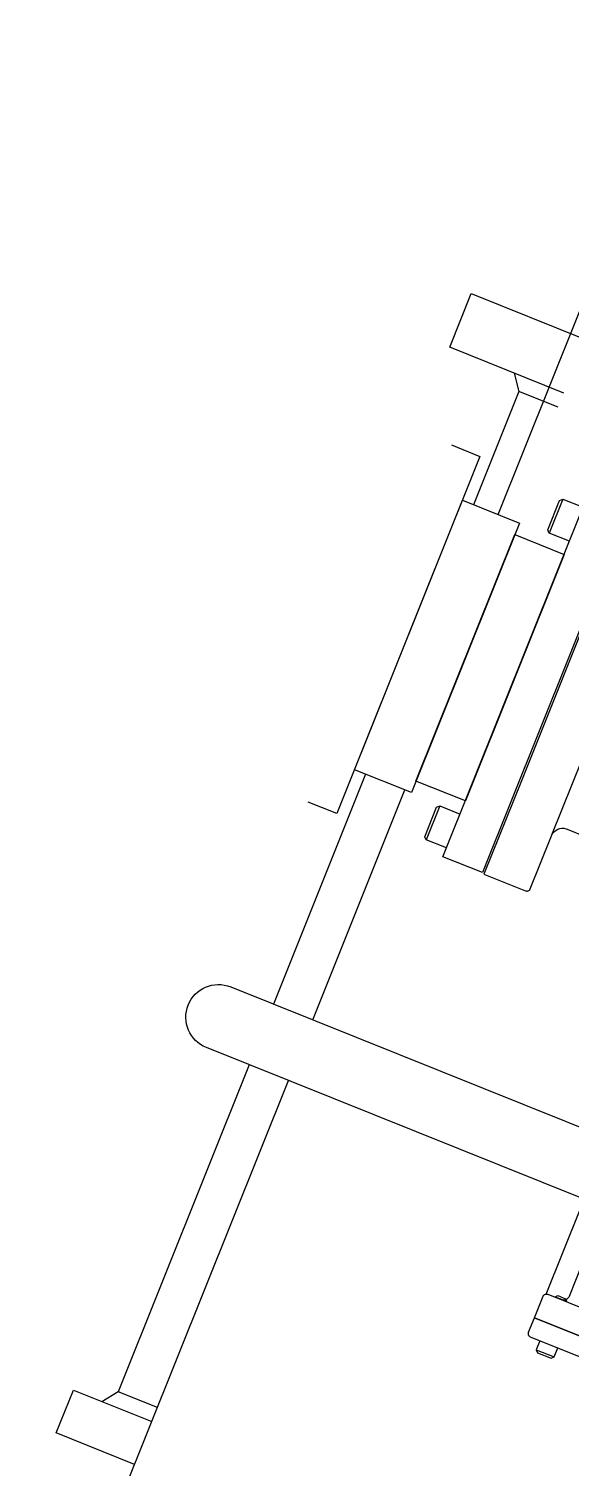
# Model space of a CAD drawing. Extents: x 23618587 to 48466785, y 42305484 to 86624613.
# Drawn here: x 24363749 to 24364183, y 43354219 to 43355369 of the extents above; entities that cross this region are included whole.
import ezdxf

# ---------------------------------------------------------------- set-up
doc = ezdxf.new("R2010")
doc.units = 0
doc.header["$MEASUREMENT"] = 0
doc.layers.add('AC-W', color=7, linetype='CONTINUOUS')
doc.layers.add('楼控', color=1, linetype='CONTINUOUS')

msp = doc.modelspace()

# ---------------------------------------------------------------- linework, layer by layer
at = {"layer": 'AC-W', "color": 7, "ltscale": 300}
for centre, radius, start, end in [((24189221.26409, 43293340.65083), 200000, 4.560471461, 29.6000000034), ((24162246.90911, 42870268.06754), 513099.72014, 62.6224147924, 75.1443656534)]:
    msp.add_arc(centre, radius, start, end, dxfattribs=at)
at = {"layer": 'AC-W', "color": 7}
for centre, start, end in [((24148759.7883, 42835660.74182), 79.4743453433, 79.4743453433), ((24148766.30591, 42835659.45113), 78.1227654299, 78.1227654299), ((24148779.34207, 42835656.52904), 76.2090487924, 76.2090487924)]:
    msp.add_arc(centre, 530172.67138, start, end, dxfattribs=at)
at = {"layer": '楼控'}
for p, q in [((24364172.47448, 43355066.75478), (24364141.0998, 43355079.33866)), ((24364176.06723, 43354993.29119), (24364165.22222, 43354966.25192)), ((24364198.47961, 43354906.71674), (24364143.00072, 43354768.39433)), ((24364167.39392, 43354725.26142), (24364239.50183, 43354905.04405)), ((24364077.77571, 43354748.2264), (24364066.9307, 43354721.18713)), ((24363852.03862, 43354267.82988), (24363820.66394, 43354280.41376))]:
    msp.add_line(p, q, dxfattribs=at)
for points in [[(24364124.4451, 43354980.95317), (24364502.71402, 43355924.07004)], [(24364176.97722, 43355077.98121), (24364085.70542, 43355114.58886), (24364102.91101, 43355157.48661), (24364194.18281, 43355120.87896)], [(24364137.18271, 43355093.94215), (24364141.0998, 43355079.33866), (24364104.79934, 43354988.83276)], [(24364087.07008, 43355036.61523), (24364109.88804, 43355027.46332), (24363995.48915, 43354742.23894), (24363972.6712, 43354751.39085)], [(24364111.88355, 43354694.97228), (24364080.32632, 43354707.62938), (24364195.11874, 43354993.83493), (24364226.67596, 43354981.17784), (24364111.88355, 43354694.97228)], [(24364055.13663, 43354758.8694), (24364009.50073, 43354777.17322), (24364095.86731, 43354992.50622), (24364141.50321, 43354974.2024), (24364055.13663, 43354758.8694)], [(24364181.44578, 43354959.74491), (24364165.22222, 43354966.25192), (24364164.1426, 43354968.77754), (24364173.54162, 43354992.21157), (24364176.06723, 43354993.29119), (24364192.2908, 43354986.78418)], [(24364098.25491, 43354752.32974), (24364058.75389, 43354768.17296), (24364137.68912, 43354964.97778), (24364177.19014, 43354949.13456), (24364098.25491, 43354752.32974)], [(24364018.49566, 43354773.65659), (24363944.83707, 43354590.00771)], [(24364143.00988, 43354768.41714), (24364113.10143, 43354693.84808), (24364146.32437, 43354680.5229), (24364146.32437, 43354680.5229), (24364146.72142, 43354680.39013), (24364147.16875, 43354680.31667), (24364147.64354, 43354680.31166), (24364148.10015, 43354680.39341), (24364148.55224, 43354680.52995), (24364148.98615, 43354680.75324), (24364149.36991, 43354681.04963), (24364149.6624, 43354681.38262), (24364150.11963, 43354682.12634), (24364167.05066, 43354724.33955), (24364167.05066, 43354724.33955), (24364167.66359, 43354725.60356), (24364168.50019, 43354726.83085), (24364169.55581, 43354727.9438), (24364170.81216, 43354728.89677), (24364172.21896, 43354729.63047), (24364173.74424, 43354730.13123), (24364175.30124, 43354730.38086), (24364176.83517, 43354730.37487), (24364179.62397, 43354729.73312)], [(24363976.21175, 43354577.42383), (24364049.87034, 43354761.07271)], [(24364083.15426, 43354714.68012), (24364066.9307, 43354721.18713), (24364065.85108, 43354723.71275), (24364075.25009, 43354747.14678), (24364077.77571, 43354748.2264), (24364093.99927, 43354741.71939)], [(24364179.62397, 43354729.73312), (24364195.34554, 43354723.42745), (24364195.34554, 43354723.42745), (24364196.60955, 43354722.81452), (24364197.82769, 43354721.95511), (24364198.94063, 43354720.89948), (24364199.90276, 43354719.66596), (24364200.65013, 43354718.22719), (24364201.16004, 43354716.72473), (24364201.40967, 43354715.16773), (24364201.40367, 43354713.63379), (24364200.72996, 43354710.83133), (24364198.92703, 43354706.33619)], [(24364250.39506, 43354636.66274), (24364248.39253, 43354574.87328), (24364248.39253, 43354574.87328), (24364248.35994, 43354574.19764), (24364248.30454, 43354573.53116), (24364248.22631, 43354572.87383), (24364248.11612, 43354572.20283), (24364248.00593, 43354571.53184), (24364247.84095, 43354570.85633), (24364247.6623, 43354570.21279), (24364247.48365, 43354569.56925), (24364247.02593, 43354568.29596), (24364246.68731, 43354567.45169), (24364162.67277, 43354357.98291)], [(24363925.38926, 43354541.51957), (24363820.66394, 43354280.41376), (24363807.53125, 43354272.43675)], [(24363688.46645, 43353861.0897), (24363956.76394, 43354528.93569)], [(24364201.58794, 43354407.45723), (24364181.17918, 43354356.5732), (24364181.17918, 43354356.5732), (24364180.86813, 43354355.92979), (24364180.443, 43354355.33213), (24364179.9266, 43354354.77108), (24364179.28244, 43354354.28776), (24364178.57447, 43354353.9095), (24364177.81183, 43354353.65912), (24364177.04931, 43354353.54114), (24364176.27777, 43354353.53273), (24364174.88111, 43354353.88099)], [(24364351.11924, 43354260.25558), (24364153.47015, 43354339.52943), (24364160.31578, 43354356.59726), (24364160.31578, 43354356.59726), (24364160.517, 43354356.96686), (24364160.773, 43354357.34097), (24364161.08831, 43354357.66481), (24364161.4401, 43354357.94753), (24364161.87402, 43354358.17083), (24364162.33526, 43354358.33018), (24364162.79187, 43354358.41193), (24364163.26665, 43354358.40692), (24364164.08822, 43354358.20985), (24364228.77711, 43354332.26418)], [(24364169.95244, 43354355.85781), (24364170.13547, 43354356.31417), (24364172.0217, 43354357.12046), (24364178.29663, 43354354.60369), (24364179.10293, 43354352.71747), (24364178.91989, 43354352.26111)], [(24364170.13547, 43354356.31417), (24364179.10293, 43354352.71747)], [(24364342.66102, 43354246.96019), (24364150.39696, 43354324.07419), (24364150.39696, 43354324.07419), (24364150.01821, 43354324.25259), (24364149.66691, 43354324.49945), (24364149.32025, 43354324.82391), (24364149.04669, 43354325.19852), (24364148.81424, 43354325.60961), (24364148.6777, 43354326.06171), (24364148.60511, 43354326.54113), (24364148.60096, 43354326.9931), (24364148.80719, 43354327.83749), (24364153.49297, 43354339.52028), (24364351.11924, 43354260.25558)], [(24364157.8128, 43354321.09982), (24364154.92995, 43354313.91217), (24364156.00956, 43354311.38655), (24364166.77964, 43354307.06685), (24364169.30526, 43354308.14647), (24364172.18811, 43354315.33412)], [(24364154.92995, 43354313.91217), (24364169.30526, 43354308.14647)], [(24363833.78056, 43354222.30807), (24363771.10449, 43354247.44643), (24363784.83235, 43354281.67335), (24363847.50843, 43354256.535)]]:
    msp.add_lwpolyline(points, dxfattribs=at)
msp.add_lwpolyline([(24364193.20354, 43354434.10359), (24363891.16233, 43354555.24743, -1), (24363910.61014, 43354603.73558), (24364212.65135, 43354482.59173)], format="xyb", dxfattribs=at)

doc.saveas('drawing.dxf')
